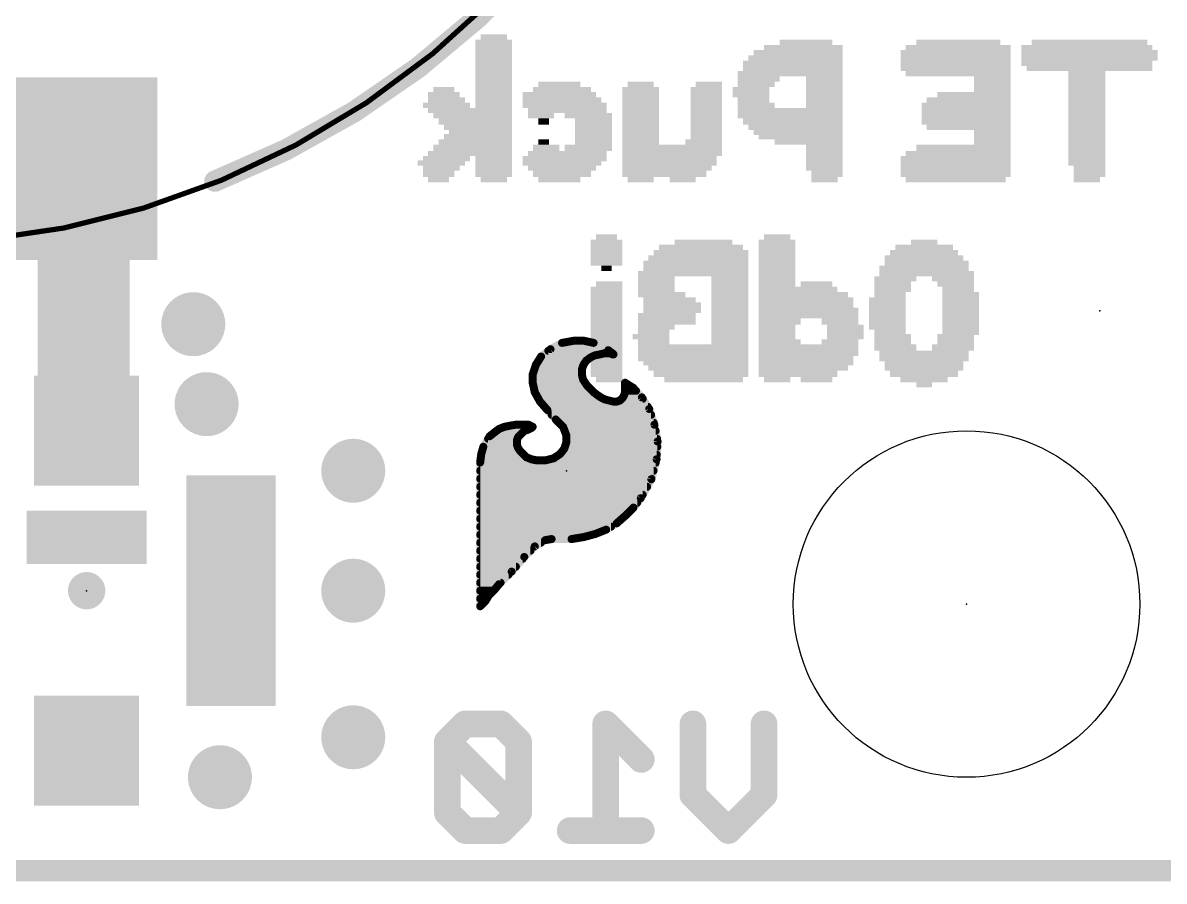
# Model space of a CAD drawing. Extents: x -17 to 166, y -13 to 51.
# Drawn here: x 13.87 to 24.74, y -0.1 to 8.08 of the extents above; entities that cross this region are included whole.
import ezdxf

# ---------------------------------------------------------------- set-up
doc = ezdxf.new("R2010")
doc.units = 0
for name, color, linetype in [('1', 12, 'CONTINUOUS'), ('16', 132, 'CONTINUOUS'), ('18', 110, 'CONTINUOUS'), ('20', 31, 'CONTINUOUS'), ('21', 41, 'CONTINUOUS'), ('22', 40, 'CONTINUOUS'), ('23', 53, 'CONTINUOUS'), ('24', 53, 'CONTINUOUS'), ('51', 53, 'CONTINUOUS')]:
    doc.layers.add(name, color=color, linetype=linetype)

# ---------------------------------------------------------------- blocks, each defined once
blk = doc.blocks.new('RECT')
blk.add_solid([(-0.5, -0.5), (0.5, -0.5), (-0.5, 0.5), (0.5, 0.5)])
blk = doc.blocks.new('ROUNDV')
at = {"const_width": 0.5}
blk.add_lwpolyline([(0, -0.25, 1), (0, 0.25, 1), (0, -0.25)], format="xyb", dxfattribs=at)

msp = doc.modelspace()

# ---------------------------------------------------------------- linework, layer by layer
at = {"layer": '1'}
for points, const_width in [([(14.45, 6.69), (14.45, 4.22)], 0.8788), ([(18.897, 4.969), (18.807, 4.899)], 0.0762), ([(19.007, 5.029), (18.897, 4.969)], 0.0762), ([(19.117, 5.049), (19.007, 5.029)], 0.0762), ([(19.0081, 5.0292), (19.3061, 5.0292)], 0.0762), ([(19.217, 5.049), (19.117, 5.049)], 0.0762), ([(19.307, 5.029), (19.217, 5.049)], 0.0762), ([(19.447, 4.959), (19.307, 5.029)], 0.0762), ([(18.807, 4.899), (18.757, 4.819)], 0.0762), ([(18.7931, 4.8768), (19.2607, 4.8768)], 0.0762), ([(18.8764, 4.953), (19.455, 4.953)], 0.0762), ([(19.217, 4.829), (19.237, 4.859)], 0.0762), ([(19.237, 4.859), (19.277, 4.889)], 0.0762), ([(19.277, 4.889), (19.317, 4.909)], 0.0762), ([(19.317, 4.909), (19.367, 4.919)], 0.0762), ([(19.367, 4.919), (19.407, 4.929)], 0.0762), ([(19.407, 4.929), (19.467, 4.929)], 0.0762), ([(19.487, 4.929), (19.447, 4.959)], 0.0762), ([(19.467, 4.929), (19.487, 4.919)], 0.0762), ([(19.497, 4.919), (19.487, 4.929)], 0.0762), ([(19.487, 4.919), (19.497, 4.919)], 0.0762), ([(18.757, 4.819), (18.727, 4.729)], 0.0762), ([(18.7509, 4.8006), (19.2042, 4.8006)], 0.0762), ([(19.197, 4.779), (19.207, 4.809)], 0.0762), ([(19.197, 4.719), (19.197, 4.779)], 0.0762), ([(19.207, 4.809), (19.217, 4.829)], 0.0762), ([(18.727, 4.729), (18.727, 4.649)], 0.0762), ([(18.727, 4.7244), (19.197, 4.7244)], 0.0762), ([(18.727, 4.649), (18.747, 4.559)], 0.0762), ([(18.7272, 4.6482), (19.2275, 4.6482)], 0.0762), ([(19.207, 4.679), (19.197, 4.719)], 0.0762), ([(19.247, 4.619), (19.207, 4.679)], 0.0762), ([(19.607, 4.649), (19.607, 4.559)], 0.0762), ([(19.687, 4.599), (19.607, 4.649)], 0.0762), ([(19.607, 4.6482), (19.6083, 4.6482)], 0.0762), ([(14.478, 4.192), (14.45, 4.22)], 0.8788), ([(18.7441, 4.572), (19.294, 4.572)], 0.0762), ([(18.747, 4.559), (18.797, 4.469)], 0.0762), ([(19.307, 4.559), (19.247, 4.619)], 0.0762), ([(19.347, 4.529), (19.307, 4.559)], 0.0762), ([(19.377, 4.509), (19.347, 4.529)], 0.0762), ([(19.597, 4.529), (19.587, 4.509)], 0.0762), ([(19.607, 4.559), (19.597, 4.529)], 0.0762), ([(19.607, 4.572), (19.711, 4.572)], 0.0762), ([(19.767, 4.509), (19.687, 4.599)], 0.0762), ([(18.7821, 4.4958), (19.4034, 4.4958)], 0.0762), ([(18.797, 4.469), (18.867, 4.389)], 0.0762), ([(18.8402, 4.4196), (19.8239, 4.4196)], 0.0762), ([(19.417, 4.489), (19.377, 4.509)], 0.0762), ([(19.497, 4.469), (19.417, 4.489)], 0.0762), ([(19.527, 4.469), (19.497, 4.469)], 0.0762), ([(19.557, 4.479), (19.527, 4.469)], 0.0762), ([(19.587, 4.509), (19.557, 4.479)], 0.0762), ([(19.5738, 4.4958), (19.7754, 4.4958)], 0.0762), ([(19.837, 4.399), (19.767, 4.509)], 0.0762), ([(18.867, 4.389), (18.947, 4.299)], 0.0762), ([(18.9075, 4.3434), (19.8555, 4.3434)], 0.0762), ([(19.887, 4.249), (19.837, 4.399)], 0.0762), ([(18.407, 4.209), (18.367, 4.179)], 0.0762), ([(18.457, 4.229), (18.407, 4.209)], 0.0762), ([(18.507, 4.239), (18.457, 4.229)], 0.0762), ([(18.567, 4.249), (18.507, 4.239)], 0.0762), ([(18.687, 4.249), (18.567, 4.249)], 0.0762), ([(18.677, 4.199), (18.717, 4.219)], 0.0762), ([(18.727, 4.229), (18.687, 4.249)], 0.0762), ([(18.717, 4.219), (18.727, 4.229)], 0.0762), ([(18.947, 4.299), (19.017, 4.229)], 0.0762), ([(18.9788, 4.2672), (19.8809, 4.2672)], 0.0762), ([(19.017, 4.229), (19.047, 4.149)], 0.0762), ([(19.917, 4.089), (19.887, 4.249)], 0.0762), ([(18.317, 4.139), (18.257, 4.039)], 0.0762), ([(18.3025, 4.1148), (18.5823, 4.1148)], 0.0762), ([(18.367, 4.179), (18.317, 4.139)], 0.0762), ([(18.383, 4.191), (18.653, 4.191)], 0.0762), ([(18.577, 4.099), (18.587, 4.129)], 0.0762), ([(18.577, 4.059), (18.577, 4.099)], 0.0762), ([(18.587, 4.129), (18.647, 4.189)], 0.0762), ([(18.647, 4.189), (18.677, 4.199)], 0.0762), ([(19.0313, 4.191), (19.8979, 4.191)], 0.0762), ([(19.047, 4.149), (19.047, 4.079)], 0.0762), ([(19.047, 4.1148), (19.9122, 4.1148)], 0.0762), ([(18.257, 4.039), (18.237, 3.969)], 0.0762), ([(18.2569, 4.0386), (18.5838, 4.0386)], 0.0762), ([(18.587, 4.029), (18.577, 4.059)], 0.0762), ([(18.607, 3.999), (18.587, 4.029)], 0.0762), ([(18.667, 3.939), (18.607, 3.999)], 0.0762), ([(19.027, 4.019), (18.987, 3.969)], 0.0762), ([(19.047, 4.079), (19.027, 4.019)], 0.0762), ([(19.0335, 4.0386), (19.914, 4.0386)], 0.0762), ([(19.907, 3.919), (19.917, 4.089)], 0.0762), ([(18.237, 3.969), (18.227, 3.889)], 0.0762), ([(18.227, 3.889), (18.227, 2.519)], 0.0762), ([(18.227, 3.8862), (19.8984, 3.8862)], 0.0762), ([(18.2362, 3.9624), (18.6436, 3.9624)], 0.0762), ([(18.717, 3.919), (18.667, 3.939)], 0.0762), ([(18.767, 3.909), (18.717, 3.919)], 0.0762), ([(18.847, 3.909), (18.767, 3.909)], 0.0762), ([(18.927, 3.929), (18.847, 3.909)], 0.0762), ([(18.987, 3.969), (18.927, 3.929)], 0.0762), ([(18.9771, 3.9624), (19.9095, 3.9624)], 0.0762), ([(19.857, 3.729), (19.907, 3.919)], 0.0762), ([(18.227, 3.81), (19.8783, 3.81)], 0.0762), ([(18.227, 3.7338), (19.8583, 3.7338)], 0.0762), ([(19.757, 3.549), (19.857, 3.729)], 0.0762), ([(18.227, 3.6576), (19.8173, 3.6576)], 0.0762), ([(18.227, 3.5814), (19.775, 3.5814)], 0.0762), ([(18.227, 3.5052), (19.7229, 3.5052)], 0.0762), ([(19.607, 3.379), (19.687, 3.459)], 0.0762), ([(19.687, 3.459), (19.757, 3.549)], 0.0762), ([(18.227, 3.429), (19.657, 3.429)], 0.0762), ([(18.227, 3.3528), (19.5771, 3.3528)], 0.0762), ([(19.527, 3.309), (19.607, 3.379)], 0.0762), ([(18.227, 3.2766), (19.473, 3.2766)], 0.0762), ([(19.327, 3.209), (19.427, 3.249)], 0.0762), ([(19.427, 3.249), (19.527, 3.309)], 0.0762), ([(18.227, 3.2004), (19.2955, 3.2004)], 0.0762), ([(18.227, 3.1242), (18.8057, 3.1242)], 0.0762), ([(18.747, 3.089), (18.847, 3.149)], 0.0762), ([(18.847, 3.149), (18.907, 3.159)], 0.0762), ([(18.907, 3.159), (19.097, 3.159)], 0.0762), ([(19.097, 3.159), (19.217, 3.179)], 0.0762), ([(19.217, 3.179), (19.327, 3.209)], 0.0762), ([(18.227, 3.048), (18.706, 3.048)], 0.0762), ([(18.647, 2.989), (18.747, 3.089)], 0.0762), ([(18.227, 2.9718), (18.6323, 2.9718)], 0.0762), ([(18.527, 2.849), (18.647, 2.989)], 0.0762), ([(18.227, 2.8956), (18.5669, 2.8956)], 0.0762), ([(18.227, 2.8194), (18.4974, 2.8194)], 0.0762), ([(18.407, 2.729), (18.527, 2.849)], 0.0762), ([(18.227, 2.7432), (18.4212, 2.7432)], 0.0762), ([(18.357, 2.669), (18.407, 2.729)], 0.0762), ([(18.227, 2.667), (18.355, 2.667)], 0.0762), ([(18.227, 2.5908), (18.2901, 2.5908)], 0.0762), ([(18.277, 2.569), (18.307, 2.619)], 0.0762), ([(18.307, 2.619), (18.357, 2.669)], 0.0762), ([(18.227, 2.519), (18.277, 2.569)], 0.0762), ([(25.4, 0), (0, 0)], 0.2032)]:
    msp.add_lwpolyline(points, dxfattribs=dict(at, const_width=const_width))
for points, const_width in [([(14.6697, 6.69, 1), (14.2303, 6.69)], 0.4394), ([(18.8879, 4.9857, 1), (18.9061, 4.9523)], 0.0381), ([(18.9087, 4.954, 1), (18.8853, 4.984)], 0.0381), ([(19.0036, 5.0477, 1), (19.0104, 5.0103)], 0.0381), ([(19.0081, 5.0483, 1), (19.0081, 5.0102)], 0.0381), ([(19.0161, 5.0123, 1), (18.9979, 5.0457)], 0.0381), ([(19.117, 5.0681, 1), (19.117, 5.03)], 0.0381), ([(19.1204, 5.0303, 1), (19.1136, 5.0677)], 0.0381), ([(19.2211, 5.0676, 1), (19.2129, 5.0304)], 0.0381), ([(19.217, 5.03, 1), (19.217, 5.0681)], 0.0381), ([(19.3155, 5.046, 1), (19.2985, 5.012)], 0.0381), ([(19.3029, 5.0104, 1), (19.3111, 5.0476)], 0.0381), ([(19.3061, 5.0102, 1), (19.3061, 5.0483)], 0.0381), ([(18.7931, 4.8959, 1), (18.7931, 4.8578)], 0.0381), ([(18.7953, 4.914, 1), (18.8187, 4.884)], 0.0381), ([(18.8232, 4.8889, 1), (18.7908, 4.9091)], 0.0381), ([(18.8764, 4.9721, 1), (18.8764, 4.934)], 0.0381), ([(19.2256, 4.8742, 1), (19.2484, 4.8438)], 0.0381), ([(19.2529, 4.8484, 1), (19.2211, 4.8696)], 0.0381), ([(19.2685, 4.906, 1), (19.2855, 4.872)], 0.0381), ([(19.2607, 4.8578, 1), (19.2607, 4.8959)], 0.0381), ([(19.2884, 4.8738, 1), (19.2656, 4.9042)], 0.0381), ([(19.3133, 4.9277, 1), (19.3207, 4.8903)], 0.0381), ([(19.3255, 4.892, 1), (19.3085, 4.926)], 0.0381), ([(19.3624, 4.9375, 1), (19.3716, 4.9005)], 0.0381), ([(19.3707, 4.9003, 1), (19.3633, 4.9377)], 0.0381), ([(19.407, 4.9481, 1), (19.407, 4.91)], 0.0381), ([(19.4116, 4.9105, 1), (19.4024, 4.9475)], 0.0381), ([(19.4584, 4.9742, 1), (19.4356, 4.9438)], 0.0381), ([(19.4385, 4.942, 1), (19.4555, 4.976)], 0.0381), ([(19.4755, 4.946, 1), (19.4585, 4.912)], 0.0381), ([(19.455, 4.934, 1), (19.455, 4.9721)], 0.0381), ([(19.467, 4.91, 1), (19.467, 4.9481)], 0.0381), ([(19.5005, 4.9425, 1), (19.4735, 4.9155)], 0.0381), ([(19.487, 4.9381, 1), (19.487, 4.9)], 0.0381), ([(19.4756, 4.9138, 1), (19.4984, 4.9442)], 0.0381), ([(19.4785, 4.902, 1), (19.4955, 4.936)], 0.0381), ([(19.4835, 4.9055, 1), (19.5105, 4.9325)], 0.0381), ([(19.497, 4.9, 1), (19.497, 4.9381)], 0.0381), ([(18.7509, 4.8197, 1), (18.7509, 4.7816)], 0.0381), ([(18.7408, 4.8291, 1), (18.7732, 4.8089)], 0.0381), ([(18.7751, 4.813, 1), (18.7389, 4.825)], 0.0381), ([(19.216, 4.779, 1), (19.1779, 4.779)], 0.0381), ([(19.1789, 4.785, 1), (19.2151, 4.773)], 0.0381), ([(19.19, 4.8175, 1), (19.224, 4.8005)], 0.0381), ([(19.2251, 4.803, 1), (19.1889, 4.815)], 0.0381), ([(19.2011, 4.8396, 1), (19.2329, 4.8184)], 0.0381), ([(19.234, 4.8205, 1), (19.2, 4.8375)], 0.0381), ([(19.2042, 4.7816, 1), (19.2042, 4.8197)], 0.0381), ([(18.7461, 4.729, 1), (18.708, 4.729)], 0.0381), ([(18.727, 4.7435, 1), (18.727, 4.7054)], 0.0381), ([(18.7089, 4.735, 1), (18.7451, 4.723)], 0.0381), ([(18.7456, 4.6531, 1), (18.7084, 4.6449)], 0.0381), ([(18.7272, 4.6673, 1), (18.7272, 4.6292)], 0.0381), ([(19.2155, 4.7236, 1), (19.1785, 4.7144)], 0.0381), ([(19.1779, 4.719, 1), (19.216, 4.719)], 0.0381), ([(19.2229, 4.6896, 1), (19.1911, 4.6684)], 0.0381), ([(19.1885, 4.6744, 1), (19.2255, 4.6836)], 0.0381), ([(19.197, 4.7054, 1), (19.197, 4.7435)], 0.0381), ([(19.2275, 4.6292, 1), (19.2275, 4.6673)], 0.0381), ([(19.626, 4.649, 1), (19.5879, 4.649)], 0.0381), ([(19.6171, 4.6652, 1), (19.5969, 4.6328)], 0.0381), ([(19.607, 4.6673, 1), (19.607, 4.6292)], 0.0381), ([(19.6083, 4.6292, 1), (19.6083, 4.6673)], 0.0381), ([(14.6054, 4.3754, 1), (14.2946, 4.0646)], 0.4394), ([(14.3226, 4.0366, 1), (14.6334, 4.3474)], 0.4394), ([(18.708, 4.649, 1), (18.7461, 4.649)], 0.0381), ([(18.7441, 4.5911, 1), (18.7441, 4.553)], 0.0381), ([(18.7637, 4.5683, 1), (18.7303, 4.5497)], 0.0381), ([(18.7284, 4.5549, 1), (18.7656, 4.5631)], 0.0381), ([(19.2605, 4.6325, 1), (19.2335, 4.6055)], 0.0381), ([(19.2311, 4.6084, 1), (19.2629, 4.6296)], 0.0381), ([(19.3184, 4.5742, 1), (19.2956, 4.5438)], 0.0381), ([(19.2935, 4.5455, 1), (19.3205, 4.5725)], 0.0381), ([(19.294, 4.553, 1), (19.294, 4.5911)], 0.0381), ([(19.3576, 4.5449, 1), (19.3364, 4.5131)], 0.0381), ([(19.614, 4.5205, 1), (19.58, 4.5375)], 0.0381), ([(19.607, 4.5911, 1), (19.607, 4.553)], 0.0381), ([(19.5879, 4.559, 1), (19.626, 4.559)], 0.0381), ([(19.6251, 4.553, 1), (19.5889, 4.565)], 0.0381), ([(19.7012, 4.6117, 1), (19.6728, 4.5863)], 0.0381), ([(19.6769, 4.5828, 1), (19.6971, 4.6152)], 0.0381), ([(19.711, 4.553, 1), (19.711, 4.5911)], 0.0381), ([(18.7821, 4.5149, 1), (18.7821, 4.4768)], 0.0381), ([(18.8113, 4.4815, 1), (18.7827, 4.4565)], 0.0381), ([(18.7803, 4.4597, 1), (18.8137, 4.4783)], 0.0381), ([(18.8402, 4.4386, 1), (18.8402, 4.4005)], 0.0381), ([(19.3356, 4.5138, 1), (19.3584, 4.5442)], 0.0381), ([(19.3855, 4.526, 1), (19.3685, 4.492)], 0.0381), ([(19.3664, 4.4931, 1), (19.3876, 4.5249)], 0.0381), ([(19.4216, 4.5075, 1), (19.4124, 4.4705)], 0.0381), ([(19.4034, 4.4768, 1), (19.4034, 4.5149)], 0.0381), ([(19.4085, 4.472, 1), (19.4255, 4.506)], 0.0381), ([(19.497, 4.4881, 1), (19.497, 4.45)], 0.0381), ([(19.4924, 4.4505, 1), (19.5016, 4.4875)], 0.0381), ([(19.521, 4.4871, 1), (19.533, 4.4509)], 0.0381), ([(19.527, 4.45, 1), (19.527, 4.4881)], 0.0381), ([(19.5435, 4.4925, 1), (19.5705, 4.4655)], 0.0381), ([(19.563, 4.4609, 1), (19.551, 4.4971)], 0.0381), ([(19.5738, 4.5149, 1), (19.5738, 4.4768)], 0.0381), ([(19.57, 4.5175, 1), (19.604, 4.5005)], 0.0381), ([(19.6005, 4.4955, 1), (19.5735, 4.5225)], 0.0381), ([(19.5789, 4.535, 1), (19.6151, 4.523)], 0.0381), ([(19.7831, 4.5192, 1), (19.7509, 4.4988)], 0.0381), ([(19.7528, 4.4963, 1), (19.7812, 4.5217)], 0.0381), ([(19.7754, 4.4768, 1), (19.7754, 4.5149)], 0.0381), ([(19.8239, 4.4005, 1), (19.8239, 4.4386)], 0.0381), ([(14.2303, 4.22, 1), (14.6697, 4.22)], 0.4394), ([(18.8812, 4.4017, 1), (18.8528, 4.3763)], 0.0381), ([(18.8527, 4.3765, 1), (18.8813, 4.4015)], 0.0381), ([(18.9075, 4.3624, 1), (18.9075, 4.3243)], 0.0381), ([(19.8551, 4.405, 1), (19.8189, 4.393)], 0.0381), ([(19.8209, 4.3888, 1), (19.8531, 4.4092)], 0.0381), ([(19.8555, 4.3243, 1), (19.8555, 4.3624)], 0.0381), ([(18.3999, 4.2267, 1), (18.4141, 4.1913)], 0.0381), ([(18.4184, 4.1938, 1), (18.3956, 4.2242)], 0.0381), ([(18.4533, 4.2477, 1), (18.4607, 4.2103)], 0.0381), ([(18.4641, 4.2113, 1), (18.4499, 4.2467)], 0.0381), ([(18.5039, 4.2578, 1), (18.5101, 4.2202)], 0.0381), ([(18.5107, 4.2203, 1), (18.5033, 4.2577)], 0.0381), ([(18.567, 4.2681, 1), (18.567, 4.23)], 0.0381), ([(18.5701, 4.2302, 1), (18.5639, 4.2678)], 0.0381), ([(18.6955, 4.266, 1), (18.6785, 4.232)], 0.0381), ([(18.687, 4.23, 1), (18.687, 4.2681)], 0.0381), ([(18.7035, 4.2325, 1), (18.7305, 4.2055)], 0.0381), ([(18.7255, 4.202, 1), (18.7085, 4.236)], 0.0381), ([(18.7405, 4.2155, 1), (18.7135, 4.2425)], 0.0381), ([(18.7185, 4.212, 1), (18.7355, 4.246)], 0.0381), ([(18.9605, 4.3125, 1), (18.9335, 4.2855)], 0.0381), ([(18.9328, 4.2863, 1), (18.9612, 4.3117)], 0.0381), ([(18.9788, 4.2862, 1), (18.9788, 4.2481)], 0.0381), ([(19.0348, 4.2357, 1), (18.9992, 4.2223)], 0.0381), ([(19.0035, 4.2155, 1), (19.0305, 4.2425)], 0.0381), ([(19.9057, 4.2525, 1), (19.8683, 4.2455)], 0.0381), ([(19.8689, 4.243, 1), (19.9051, 4.255)], 0.0381), ([(19.8809, 4.2481, 1), (19.8809, 4.2862)], 0.0381), ([(18.3025, 4.1338, 1), (18.3025, 4.0957)], 0.0381), ([(18.3051, 4.1539, 1), (18.3289, 4.1241)], 0.0381), ([(18.3333, 4.1292, 1), (18.3007, 4.1488)], 0.0381), ([(18.3556, 4.1942, 1), (18.3784, 4.1638)], 0.0381), ([(18.3789, 4.1641, 1), (18.3551, 4.1939)], 0.0381), ([(18.383, 4.21, 1), (18.383, 4.1719)], 0.0381), ([(18.5961, 4.099, 1), (18.558, 4.099)], 0.0381), ([(18.5735, 4.1425, 1), (18.6005, 4.1155)], 0.0381), ([(18.6051, 4.123, 1), (18.5689, 4.135)], 0.0381), ([(18.5823, 4.0957, 1), (18.5823, 4.1338)], 0.0381), ([(18.641, 4.2071, 1), (18.653, 4.1709)], 0.0381), ([(18.6605, 4.1755, 1), (18.6335, 4.2025)], 0.0381), ([(18.653, 4.1719, 1), (18.653, 4.21)], 0.0381), ([(18.6685, 4.216, 1), (18.6855, 4.182)], 0.0381), ([(18.683, 4.1809, 1), (18.671, 4.2171)], 0.0381), ([(19.0313, 4.21, 1), (19.0313, 4.1719)], 0.0381), ([(19.0661, 4.149, 1), (19.028, 4.149)], 0.0381), ([(19.047, 4.1338, 1), (19.047, 4.0957)], 0.0381), ([(19.0292, 4.1423, 1), (19.0648, 4.1557)], 0.0381), ([(19.8979, 4.1719, 1), (19.8979, 4.21)], 0.0381), ([(19.9122, 4.0957, 1), (19.9122, 4.1338)], 0.0381), ([(18.2569, 4.0577, 1), (18.2569, 4.0196)], 0.0381), ([(18.2407, 4.0488, 1), (18.2733, 4.0292)], 0.0381), ([(18.2753, 4.0338, 1), (18.2387, 4.0442)], 0.0381), ([(18.5589, 4.105, 1), (18.5951, 4.093)], 0.0381), ([(18.5951, 4.065, 1), (18.5589, 4.053)], 0.0381), ([(18.558, 4.059, 1), (18.5961, 4.059)], 0.0381), ([(18.6029, 4.0396, 1), (18.5711, 4.0184)], 0.0381), ([(18.5689, 4.023, 1), (18.6051, 4.035)], 0.0381), ([(18.5838, 4.0196, 1), (18.5838, 4.0577)], 0.0381), ([(18.6205, 4.0125, 1), (18.5935, 3.9855)], 0.0381), ([(18.5911, 3.9884, 1), (18.6229, 4.0096)], 0.0381), ([(19.0089, 4.025, 1), (19.0451, 4.013)], 0.0381), ([(19.0419, 4.0071, 1), (19.0121, 4.0309)], 0.0381), ([(19.0335, 4.0577, 1), (19.0335, 4.0196)], 0.0381), ([(19.028, 4.079, 1), (19.0661, 4.079)], 0.0381), ([(19.0651, 4.073, 1), (19.0289, 4.085)], 0.0381), ([(19.936, 4.0879, 1), (19.898, 4.0901)], 0.0381), ([(19.8983, 4.0855, 1), (19.9357, 4.0925)], 0.0381), ([(19.914, 4.0196, 1), (19.914, 4.0577)], 0.0381), ([(18.2461, 3.889, 1), (18.208, 3.889)], 0.0381), ([(18.227, 3.9053, 1), (18.227, 3.8672)], 0.0381), ([(18.2362, 3.9815, 1), (18.2362, 3.9434)], 0.0381), ([(18.2187, 3.9742, 1), (18.2553, 3.9638)], 0.0381), ([(18.2559, 3.9666, 1), (18.2181, 3.9714)], 0.0381), ([(18.6436, 3.9434, 1), (18.6436, 3.9815)], 0.0381), ([(18.6741, 3.9567, 1), (18.6599, 3.9213)], 0.0381), ([(18.6535, 3.9255, 1), (18.6805, 3.9525)], 0.0381), ([(18.7207, 3.9377, 1), (18.7133, 3.9003)], 0.0381), ([(18.7099, 3.9013, 1), (18.7241, 3.9367)], 0.0381), ([(18.767, 3.9281, 1), (18.767, 3.89)], 0.0381), ([(18.7633, 3.8903, 1), (18.7707, 3.9277)], 0.0381), ([(18.8424, 3.9275, 1), (18.8516, 3.8905)], 0.0381), ([(18.847, 3.89, 1), (18.847, 3.9281)], 0.0381), ([(18.9164, 3.9449, 1), (18.9376, 3.9131)], 0.0381), ([(18.9316, 3.9105, 1), (18.9224, 3.9475)], 0.0381), ([(18.9771, 3.9815, 1), (18.9771, 3.9434)], 0.0381), ([(18.9721, 3.9809, 1), (19.0019, 3.9571)], 0.0381), ([(18.9976, 3.9531, 1), (18.9764, 3.9849)], 0.0381), ([(19.888, 3.9201, 1), (19.926, 3.9179)], 0.0381), ([(19.9254, 3.9142, 1), (19.8886, 3.9238)], 0.0381), ([(19.8984, 3.8672, 1), (19.8984, 3.9053)], 0.0381), ([(19.9095, 3.9434, 1), (19.9095, 3.9815)], 0.0381), ([(18.2081, 3.8914, 1), (18.2459, 3.8866)], 0.0381), ([(18.227, 3.8291, 1), (18.227, 3.791)], 0.0381), ([(19.8783, 3.791, 1), (19.8783, 3.8291)], 0.0381), ([(18.227, 3.7529, 1), (18.227, 3.7147)], 0.0381), ([(19.8386, 3.7338, 1), (19.8754, 3.7242)], 0.0381), ([(19.8737, 3.7197, 1), (19.8403, 3.7383)], 0.0381), ([(19.8583, 3.7147, 1), (19.8583, 3.7529)], 0.0381), ([(18.227, 3.6766, 1), (18.227, 3.6385)], 0.0381), ([(18.227, 3.6005, 1), (18.227, 3.5624)], 0.0381), ([(19.775, 3.5624, 1), (19.775, 3.6005)], 0.0381), ([(19.8173, 3.6385, 1), (19.8173, 3.6766)], 0.0381), ([(18.227, 3.5243, 1), (18.227, 3.4862)], 0.0381), ([(19.672, 3.4707, 1), (19.702, 3.4473)], 0.0381), ([(19.7005, 3.4455, 1), (19.6735, 3.4725)], 0.0381), ([(19.7229, 3.4862, 1), (19.7229, 3.5243)], 0.0381), ([(19.7403, 3.5583, 1), (19.7737, 3.5397)], 0.0381), ([(19.772, 3.5373, 1), (19.742, 3.5607)], 0.0381), ([(18.227, 3.4481, 1), (18.227, 3.41)], 0.0381), ([(18.227, 3.3719, 1), (18.227, 3.3338)], 0.0381), ([(19.5771, 3.3338, 1), (19.5771, 3.3719)], 0.0381), ([(19.5935, 3.3925, 1), (19.6205, 3.3655)], 0.0381), ([(19.6195, 3.3647, 1), (19.5945, 3.3933)], 0.0381), ([(19.657, 3.41, 1), (19.657, 3.4481)], 0.0381), ([(18.227, 3.2957, 1), (18.227, 3.2576)], 0.0381), ([(19.4172, 3.2653, 1), (19.4368, 3.2327)], 0.0381), ([(19.4341, 3.2313, 1), (19.4199, 3.2667)], 0.0381), ([(19.473, 3.2576, 1), (19.473, 3.2957)], 0.0381), ([(19.5145, 3.3233, 1), (19.5395, 3.2947)], 0.0381), ([(19.5368, 3.2927, 1), (19.5172, 3.3253)], 0.0381), ([(18.227, 3.2195, 1), (18.227, 3.1814)], 0.0381), ([(18.227, 3.1433, 1), (18.227, 3.1052)], 0.0381), ([(18.8057, 3.1052, 1), (18.8057, 3.1433)], 0.0381), ([(18.8439, 3.1678, 1), (18.8501, 3.1302)], 0.0381), ([(18.8568, 3.1327, 1), (18.8372, 3.1653)], 0.0381), ([(18.907, 3.1781, 1), (18.907, 3.14)], 0.0381), ([(18.9101, 3.1402, 1), (18.9039, 3.1778)], 0.0381), ([(19.0939, 3.1778, 1), (19.1001, 3.1402)], 0.0381), ([(19.097, 3.14, 1), (19.097, 3.1781)], 0.0381), ([(19.212, 3.1974, 1), (19.222, 3.1606)], 0.0381), ([(19.2201, 3.1602, 1), (19.2139, 3.1978)], 0.0381), ([(19.2955, 3.1814, 1), (19.2955, 3.2195)], 0.0381), ([(19.3199, 3.2267, 1), (19.3341, 3.1913)], 0.0381), ([(19.332, 3.1906, 1), (19.322, 3.2274)], 0.0381), ([(18.227, 3.0671, 1), (18.227, 3.029)], 0.0381), ([(18.706, 3.029, 1), (18.706, 3.0671)], 0.0381), ([(18.7372, 3.1053, 1), (18.7568, 3.0727)], 0.0381), ([(18.7605, 3.0755, 1), (18.7335, 3.1025)], 0.0381), ([(18.227, 2.9909, 1), (18.227, 2.9527)], 0.0381), ([(18.6335, 3.0025, 1), (18.6605, 2.9755)], 0.0381), ([(18.6323, 2.9527, 1), (18.6323, 2.9909)], 0.0381), ([(18.6615, 2.9766, 1), (18.6325, 3.0014)], 0.0381), ([(18.227, 2.9146, 1), (18.227, 2.8765)], 0.0381), ([(18.227, 2.8385, 1), (18.227, 2.8004)], 0.0381), ([(18.4974, 2.8004, 1), (18.4974, 2.8385)], 0.0381), ([(18.5125, 2.8614, 1), (18.5415, 2.8366)], 0.0381), ([(18.5405, 2.8355, 1), (18.5135, 2.8625)], 0.0381), ([(18.5669, 2.8765, 1), (18.5669, 2.9146)], 0.0381), ([(18.227, 2.7623, 1), (18.227, 2.7242)], 0.0381), ([(18.3935, 2.7425, 1), (18.4205, 2.7155)], 0.0381), ([(18.4216, 2.7168, 1), (18.3924, 2.7412)], 0.0381), ([(18.4212, 2.7242, 1), (18.4212, 2.7623)], 0.0381), ([(18.227, 2.6861, 1), (18.227, 2.648)], 0.0381), ([(18.227, 2.6099, 1), (18.227, 2.5718)], 0.0381), ([(18.2935, 2.6325, 1), (18.3205, 2.6055)], 0.0381), ([(18.2901, 2.5718, 1), (18.2901, 2.6099)], 0.0381), ([(18.3233, 2.6092, 1), (18.2907, 2.6288)], 0.0381), ([(18.3424, 2.6812, 1), (18.3716, 2.6568)], 0.0381), ([(18.3705, 2.6555, 1), (18.3435, 2.6825)], 0.0381), ([(18.355, 2.648, 1), (18.355, 2.6861)], 0.0381), ([(18.2135, 2.5325, 1), (18.2405, 2.5055)], 0.0381), ([(18.208, 2.519, 1), (18.2461, 2.519)], 0.0381), ([(18.2607, 2.5788, 1), (18.2933, 2.5592)], 0.0381), ([(18.2905, 2.5555, 1), (18.2635, 2.5825)], 0.0381)]:
    msp.add_lwpolyline(points, format="xyb", dxfattribs=dict(at, const_width=const_width))
at = {"layer": '16'}
for points, const_width in [([(18.0839, 1.3979), (17.9144, 1.2284)], 0.254), ([(18.4228, 1.3979), (18.0839, 1.3979)], 0.254), ([(18.5923, 1.2284), (18.4228, 1.3979)], 0.254), ([(19.7617, 1.0589), (19.4227, 1.3979)], 0.254), ([(19.4227, 1.3979), (19.4227, 0.381)], 0.254), ([(20.2532, 0.72), (20.2532, 1.3979)], 0.254), ([(20.9311, 1.3979), (20.9311, 0.72)], 0.254), ([(17.9144, 1.2284), (17.9144, 0.5505)], 0.254), ([(18.5923, 0.5505), (17.9144, 1.2284)], 0.254), ([(18.5923, 0.5505), (18.5923, 1.2284)], 0.254), ([(20.5921, 0.381), (20.2532, 0.72)], 0.254), ([(20.9311, 0.72), (20.5921, 0.381)], 0.254), ([(17.9144, 0.5505), (18.0839, 0.381)], 0.254), ([(18.4228, 0.381), (18.5923, 0.5505)], 0.254), ([(18.0839, 0.381), (18.4228, 0.381)], 0.254), ([(19.7617, 0.381), (19.0838, 0.381)], 0.254), ([(25.4, 0), (0, 0)], 0.2032)]:
    msp.add_lwpolyline(points, dxfattribs=dict(at, const_width=const_width))
at = {"layer": '16', "const_width": 0.127}
for points in [[(18.0839, 1.4614, 1), (18.0839, 1.3344)], [(18.1288, 1.353, 1), (18.039, 1.4428)], [(18.4677, 1.4428, 1), (18.3779, 1.353)], [(18.4228, 1.3344, 1), (18.4228, 1.4614)], [(19.4676, 1.4428, 1), (19.3778, 1.353)], [(19.4862, 1.3979, 1), (19.3592, 1.3979)], [(20.3167, 1.3979, 1), (20.1897, 1.3979)], [(20.9946, 1.3979, 1), (20.8676, 1.3979)], [(17.9779, 1.2284, 1), (17.8509, 1.2284)], [(17.9593, 1.2733, 1), (17.8695, 1.1835)], [(17.8695, 1.2733, 1), (17.9593, 1.1835)], [(18.6558, 1.2284, 1), (18.5288, 1.2284)], [(18.5474, 1.1835, 1), (18.6372, 1.2733)], [(19.7168, 1.014, 1), (19.8066, 1.1038)], [(20.2981, 0.7649, 1), (20.2083, 0.6751)], [(20.1897, 0.72, 1), (20.3167, 0.72)], [(20.8676, 0.72, 1), (20.9946, 0.72)], [(20.976, 0.6751, 1), (20.8862, 0.7649)], [(17.9593, 0.5954, 1), (17.8695, 0.5056)], [(18.6372, 0.5056, 1), (18.5474, 0.5954)], [(18.5474, 0.5056, 1), (18.6372, 0.5954)], [(17.8509, 0.5505, 1), (17.9779, 0.5505)], [(18.5288, 0.5505, 1), (18.6558, 0.5505)], [(18.0839, 0.4445, 1), (18.0839, 0.3175)], [(18.039, 0.3361, 1), (18.1288, 0.4259)], [(18.3779, 0.4259, 1), (18.4677, 0.3361)], [(18.4228, 0.3175, 1), (18.4228, 0.4445)], [(19.0838, 0.4445, 1), (19.0838, 0.3175)], [(19.3592, 0.381, 1), (19.4862, 0.381)], [(19.7617, 0.3175, 1), (19.7617, 0.4445)], [(20.5472, 0.4259, 1), (20.637, 0.3361)], [(20.5472, 0.3361, 1), (20.637, 0.4259)]]:
    msp.add_lwpolyline(points, format="xyb", dxfattribs=at)
at = {"layer": '20', "const_width": 0.2032}
msp.add_lwpolyline([(60.96, 0), (0, 0)], dxfattribs=at)
at = {"layer": '20'}
msp.add_circle((22.86, 2.54), 1.651, dxfattribs=at)
at = {"layer": '21'}
for points, const_width in [([(15.7, 6.57, 0.394), (20.4, 16.27)], 0.2032), ([(15.6817, 6.6174, 1), (15.7183, 6.5226)], 0.1016), ([(14.478, 2.5781, 1), (14.478, 2.7559, 1), (14.478, 2.5781)], 0.1778)]:
    msp.add_lwpolyline(points, format="xyb", dxfattribs=dict(at, const_width=const_width))
at = {"layer": '23'}
for p in [(19.05, 3.81), (14.478, 2.667), (22.86, 2.54)]:
    msp.add_point(p, dxfattribs=at)
at = {"layer": '24'}
msp.add_point((24.13, 5.334), dxfattribs=at)
at = {"layer": '51', "const_width": 0.05}
msp.add_lwpolyline([(12.7, 5.97, 1), (12.7, 21.97, 1), (12.7, 5.97)], format="xyb", dxfattribs=at)

# ---------------------------------------------------------------- block references
at = {"layer": '1', "xscale": 1.4, "yscale": 1.74}
msp.add_blockref('RECT', (14.45, 6.69), dxfattribs=at)
at = {"layer": '1', "xscale": 1.05, "rotation": 90}
for p in [(14.478, 4.192), (14.478, 1.142)]:
    msp.add_blockref('RECT', p, dxfattribs=at)
at = {"layer": '1', "xscale": 2.2, "yscale": 0.85, "rotation": 90}
msp.add_blockref('RECT', (15.853, 2.667), dxfattribs=at)
at = {"layer": '18', "xscale": 0.6096, "yscale": 0.6096}
for p in [(15.494, 5.207), (15.494, 5.207), (15.621, 4.445), (15.621, 4.445), (17.018, 3.81), (17.018, 3.81), (17.018, 2.667), (17.018, 2.667), (17.018, 1.27), (17.018, 1.27), (15.748, 0.889), (15.748, 0.889)]:
    msp.add_blockref('ROUNDV', p, dxfattribs=at)
at = {"layer": '21', "xscale": 0.508, "yscale": 1.143, "rotation": 90}
msp.add_blockref('RECT', (14.478, 3.175), dxfattribs=at)
at = {"layer": '22', "rotation": 180}
for p, xscale, yscale in [((18.356, 7.944), 0.25, 0.05), ((18.356, 7.894), 0.35, 0.05), ((18.356, 7.844), 0.35, 0.05), ((21.306, 7.844), 0.75, 0.05), ((21.331, 7.894), 0.5, 0.05), ((22.781, 7.894), 0.8, 0.05), ((24.006, 7.844), 1.25, 0.05), ((24.031, 7.894), 1.1, 0.05), ((18.356, 7.794), 0.35, 0.05), ((18.356, 7.744), 0.35, 0.05), ((21.231, 7.744), 0.9, 0.05), ((21.256, 7.794), 0.85, 0.05), ((22.756, 7.794), 1.05, 0.05), ((22.756, 7.744), 1.05, 0.05), ((24.031, 7.794), 1.3, 0.05), ((24.031, 7.744), 1.3, 0.05), ((18.356, 7.694), 0.35, 0.05), ((18.356, 7.644), 0.35, 0.05), ((18.356, 7.594), 0.35, 0.05), ((21.206, 7.694), 0.95, 0.05), ((21.206, 7.644), 0.95, 0.05), ((22.756, 7.694), 1.05, 0.05), ((22.756, 7.644), 1.05, 0.05), ((24.006, 7.694), 1.25, 0.05), ((24.031, 7.644), 1.2, 0.05), ((24.006, 7.594), 0.35, 0.05), ((18.356, 7.544), 0.35, 0.05), ((18.356, 7.494), 0.35, 0.05), ((18.981, 7.494), 0.4, 0.05), ((19.756, 7.494), 0.25, 0.05), ((20.406, 7.494), 0.25, 0.05), ((20.881, 7.544), 0.4, 0.05), ((20.856, 7.494), 0.35, 0.05), ((21.506, 7.544), 0.35, 0.05), ((21.506, 7.494), 0.35, 0.05), ((23.106, 7.544), 0.35, 0.05), ((23.106, 7.494), 0.35, 0.05), ((24.006, 7.544), 0.35, 0.05), ((24.006, 7.494), 0.35, 0.05), ((17.881, 7.394), 0.3, 0.05), ((17.881, 7.444), 0.2, 0.05), ((18.356, 7.444), 0.35, 0.05), ((18.356, 7.394), 0.35, 0.05), ((18.981, 7.394), 0.7, 0.05), ((19.006, 7.444), 0.55, 0.05), ((19.756, 7.444), 0.35, 0.05), ((19.756, 7.394), 0.35, 0.05), ((20.381, 7.444), 0.3, 0.05), ((20.381, 7.394), 0.3, 0.05), ((20.806, 7.444), 0.35, 0.05), ((20.806, 7.394), 0.35, 0.05), ((21.506, 7.444), 0.35, 0.05), ((21.506, 7.394), 0.35, 0.05), ((22.931, 7.394), 0.7, 0.05), ((23.106, 7.444), 0.35, 0.05), ((24.006, 7.444), 0.35, 0.05), ((24.006, 7.394), 0.35, 0.05), ((17.906, 7.294), 0.45, 0.05), ((17.906, 7.344), 0.35, 0.05), ((18.356, 7.344), 0.35, 0.05), ((18.356, 7.294), 0.35, 0.05), ((19.006, 7.344), 0.75, 0.05), ((19.031, 7.294), 0.8, 0.05), ((19.756, 7.344), 0.35, 0.05), ((19.756, 7.294), 0.35, 0.05), ((20.381, 7.344), 0.3, 0.05), ((20.381, 7.294), 0.3, 0.05), ((20.831, 7.344), 0.3, 0.05), ((20.856, 7.294), 0.35, 0.05), ((21.506, 7.344), 0.35, 0.05), ((21.506, 7.294), 0.35, 0.05), ((22.856, 7.294), 0.85, 0.05), ((22.881, 7.344), 0.8, 0.05), ((24.006, 7.344), 0.35, 0.05), ((24.006, 7.294), 0.35, 0.05), ((18.131, 7.244), 0.8, 0.05), ((18.156, 7.194), 0.75, 0.05), ((19.056, 7.244), 0.75, 0.05), ((18.806, 7.194), 0.25, 0.05), ((19.256, 7.194), 0.45, 0.05), ((19.756, 7.244), 0.35, 0.05), ((19.756, 7.194), 0.35, 0.05), ((20.381, 7.244), 0.3, 0.05), ((20.381, 7.194), 0.3, 0.05), ((22.856, 7.244), 0.85, 0.05), ((22.856, 7.194), 0.85, 0.05), ((24.006, 7.244), 0.35, 0.05), ((24.006, 7.194), 0.35, 0.05), ((18.181, 7.139), 0.7, 0.06), ((18.206, 7.084), 0.65, 0.05), ((18.831, 7.139), 0.1, 0.06), ((19.306, 7.139), 0.35, 0.06), ((19.306, 7.084), 0.35, 0.05), ((19.756, 7.139), 0.35, 0.06), ((19.756, 7.084), 0.35, 0.05), ((20.381, 7.139), 0.3, 0.06), ((20.381, 7.084), 0.3, 0.05), ((21.206, 7.139), 0.95, 0.06), ((21.231, 7.084), 0.9, 0.05), ((22.856, 7.139), 0.85, 0.06), ((22.881, 7.084), 0.8, 0.05), ((24.006, 7.139), 0.35, 0.06), ((24.006, 7.084), 0.35, 0.05), ((18.181, 6.944), 0.7, 0.05), ((18.206, 6.994), 0.65, 0.05), ((18.231, 7.034), 0.6, 0.05), ((18.831, 6.944), 0.1, 0.05), ((19.306, 7.034), 0.35, 0.05), ((19.306, 6.994), 0.35, 0.05), ((19.306, 6.944), 0.35, 0.05), ((19.756, 7.034), 0.35, 0.05), ((19.756, 6.994), 0.35, 0.05), ((19.756, 6.944), 0.35, 0.05), ((20.356, 6.944), 0.35, 0.05), ((20.381, 7.034), 0.3, 0.05), ((20.381, 6.994), 0.3, 0.05), ((21.256, 7.034), 0.85, 0.05), ((21.281, 6.994), 0.8, 0.05), ((21.356, 6.944), 0.65, 0.05), ((23.106, 7.034), 0.35, 0.05), ((23.106, 6.994), 0.35, 0.05), ((23.106, 6.944), 0.35, 0.05), ((24.006, 7.034), 0.35, 0.05), ((24.006, 6.994), 0.35, 0.05), ((24.006, 6.944), 0.35, 0.05), ((18.131, 6.834), 0.8, 0.05), ((18.156, 6.889), 0.75, 0.06), ((19.056, 6.834), 0.75, 0.05), ((18.856, 6.889), 0.25, 0.06), ((19.256, 6.889), 0.45, 0.06), ((20.056, 6.889), 0.95, 0.06), ((20.056, 6.834), 0.95, 0.05), ((21.506, 6.889), 0.35, 0.06), ((21.506, 6.834), 0.35, 0.05), ((22.831, 6.889), 0.9, 0.06), ((24.006, 6.889), 0.35, 0.06), ((24.006, 6.834), 0.35, 0.05), ((17.856, 6.744), 0.45, 0.05), ((17.906, 6.784), 0.45, 0.05), ((18.356, 6.784), 0.35, 0.05), ((18.356, 6.744), 0.35, 0.05), ((19.031, 6.784), 0.8, 0.05), ((19.006, 6.744), 0.75, 0.05), ((20.031, 6.784), 0.9, 0.05), ((20.031, 6.744), 0.9, 0.05), ((21.506, 6.784), 0.35, 0.05), ((21.506, 6.744), 0.35, 0.05), ((22.756, 6.784), 1.05, 0.05), ((22.756, 6.744), 1.05, 0.05), ((24.006, 6.784), 0.35, 0.05), ((24.006, 6.744), 0.35, 0.05), ((17.856, 6.694), 0.35, 0.05), ((17.831, 6.639), 0.3, 0.06), ((18.356, 6.694), 0.35, 0.05), ((18.356, 6.639), 0.35, 0.06), ((19.006, 6.694), 0.65, 0.05), ((19.006, 6.639), 0.55, 0.06), ((20.006, 6.694), 0.85, 0.05), ((19.981, 6.639), 0.8, 0.06), ((21.506, 6.694), 0.35, 0.05), ((21.531, 6.639), 0.3, 0.06), ((22.756, 6.694), 1.05, 0.05), ((22.756, 6.639), 1.05, 0.06), ((24.031, 6.694), 0.3, 0.05), ((24.031, 6.639), 0.3, 0.06), ((17.831, 6.584), 0.2, 0.05), ((18.356, 6.584), 0.25, 0.05), ((18.981, 6.584), 0.4, 0.05), ((19.756, 6.584), 0.25, 0.05), ((20.156, 6.584), 0.25, 0.05), ((21.506, 6.584), 0.25, 0.05), ((22.756, 6.584), 0.95, 0.05), ((24.006, 6.584), 0.25, 0.05), ((19.43, 5.989), 0.3, 0.05), ((19.43, 6.039), 0.2, 0.05), ((20.355, 5.989), 0.55, 0.05), ((21.055, 5.989), 0.35, 0.05), ((21.055, 6.039), 0.25, 0.05), ((22.455, 5.989), 0.25, 0.05), ((19.43, 5.939), 0.3, 0.05), ((19.43, 5.889), 0.3, 0.05), ((20.33, 5.889), 0.9, 0.05), ((20.33, 5.939), 0.8, 0.05), ((21.055, 5.939), 0.35, 0.05), ((21.055, 5.889), 0.35, 0.05), ((22.455, 5.889), 0.65, 0.05), ((22.455, 5.939), 0.55, 0.05), ((19.43, 5.839), 0.3, 0.05), ((19.43, 5.789), 0.3, 0.05), ((19.43, 5.739), 0.1, 0.05), ((20.305, 5.839), 0.95, 0.05), ((21.055, 5.839), 0.35, 0.05), ((21.055, 5.789), 0.35, 0.05), ((21.055, 5.739), 0.35, 0.05), ((22.455, 5.739), 0.85, 0.05), ((22.455, 5.839), 0.75, 0.05), ((22.48, 5.789), 0.8, 0.05), ((20.255, 5.689), 1.05, 0.05), ((19.905, 5.639), 0.35, 0.05), ((20.605, 5.639), 0.35, 0.05), ((21.055, 5.689), 0.35, 0.05), ((21.055, 5.639), 0.35, 0.05), ((22.18, 5.639), 0.4, 0.05), ((22.48, 5.689), 0.9, 0.05), ((22.73, 5.639), 0.4, 0.05), ((19.43, 5.539), 0.3, 0.05), ((19.455, 5.589), 0.25, 0.05), ((19.905, 5.589), 0.35, 0.05), ((19.905, 5.539), 0.35, 0.05), ((20.605, 5.589), 0.35, 0.05), ((20.605, 5.539), 0.35, 0.05), ((21.055, 5.589), 0.35, 0.05), ((21.255, 5.539), 0.75, 0.05), ((21.43, 5.589), 0.3, 0.05), ((22.155, 5.589), 0.35, 0.05), ((22.155, 5.539), 0.35, 0.05), ((22.755, 5.589), 0.35, 0.05), ((22.78, 5.539), 0.3, 0.05), ((19.43, 5.489), 0.3, 0.05), ((19.43, 5.439), 0.3, 0.05), ((19.955, 5.489), 0.45, 0.05), ((20.03, 5.439), 0.5, 0.05), ((20.605, 5.489), 0.35, 0.05), ((20.605, 5.439), 0.35, 0.05), ((21.305, 5.489), 0.85, 0.05), ((21.33, 5.439), 0.9, 0.05), ((22.105, 5.439), 0.35, 0.05), ((22.13, 5.489), 0.3, 0.05), ((22.805, 5.489), 0.35, 0.05), ((22.805, 5.439), 0.35, 0.05), ((19.43, 5.389), 0.3, 0.05), ((19.43, 5.339), 0.3, 0.05), ((20.055, 5.389), 0.55, 0.05), ((20.055, 5.339), 0.55, 0.05), ((20.605, 5.389), 0.35, 0.05), ((20.605, 5.339), 0.35, 0.05), ((21.33, 5.389), 0.9, 0.05), ((21.355, 5.339), 0.95, 0.05), ((22.105, 5.389), 0.35, 0.05), ((22.105, 5.339), 0.35, 0.05), ((22.805, 5.389), 0.35, 0.05), ((22.805, 5.339), 0.35, 0.05), ((19.43, 5.289), 0.3, 0.05), ((19.43, 5.234), 0.3, 0.06), ((20.005, 5.289), 0.55, 0.05), ((20.005, 5.234), 0.55, 0.06), ((20.605, 5.289), 0.35, 0.05), ((20.605, 5.234), 0.35, 0.06), ((21.355, 5.289), 0.95, 0.05), ((21.08, 5.234), 0.4, 0.06), ((21.655, 5.234), 0.35, 0.06), ((22.105, 5.289), 0.35, 0.05), ((22.105, 5.234), 0.35, 0.06), ((22.805, 5.289), 0.35, 0.05), ((22.805, 5.234), 0.35, 0.06), ((19.43, 5.179), 0.3, 0.05), ((19.43, 5.129), 0.3, 0.05), ((19.43, 5.089), 0.3, 0.05), ((19.855, 5.089), 0.35, 0.05), ((19.905, 5.179), 0.35, 0.05), ((19.88, 5.129), 0.3, 0.05), ((20.605, 5.179), 0.35, 0.05), ((20.605, 5.129), 0.35, 0.05), ((20.605, 5.089), 0.35, 0.05), ((21.055, 5.179), 0.35, 0.05), ((21.055, 5.129), 0.35, 0.05), ((21.055, 5.089), 0.35, 0.05), ((21.705, 5.179), 0.35, 0.05), ((21.705, 5.129), 0.35, 0.05), ((21.705, 5.089), 0.35, 0.05), ((22.105, 5.179), 0.35, 0.05), ((22.13, 5.129), 0.3, 0.05), ((22.155, 5.089), 0.35, 0.05), ((22.755, 5.089), 0.35, 0.05), ((22.805, 5.179), 0.35, 0.05), ((22.805, 5.129), 0.35, 0.05), ((19.43, 5.039), 0.3, 0.05), ((19.43, 4.984), 0.3, 0.06), ((19.88, 5.039), 0.3, 0.05), ((20.255, 4.984), 1.05, 0.06), ((20.605, 5.039), 0.35, 0.05), ((21.08, 5.039), 0.4, 0.05), ((21.355, 4.984), 0.95, 0.06), ((21.655, 5.039), 0.35, 0.05), ((22.155, 5.039), 0.35, 0.05), ((22.18, 4.984), 0.4, 0.06), ((22.73, 4.984), 0.4, 0.06), ((22.755, 5.039), 0.35, 0.05), ((19.43, 4.929), 0.3, 0.05), ((19.43, 4.879), 0.3, 0.05), ((20.255, 4.929), 1.05, 0.05), ((20.255, 4.879), 1.05, 0.05), ((21.355, 4.929), 0.95, 0.05), ((21.33, 4.879), 0.9, 0.05), ((22.455, 4.929), 0.85, 0.05), ((22.455, 4.879), 0.85, 0.05), ((19.43, 4.839), 0.3, 0.05), ((19.43, 4.789), 0.3, 0.05), ((20.305, 4.789), 0.95, 0.05), ((21.33, 4.839), 0.9, 0.05), ((21.305, 4.789), 0.85, 0.05), ((22.455, 4.839), 0.75, 0.05), ((22.455, 4.789), 0.75, 0.05), ((19.43, 4.734), 0.3, 0.06), ((19.455, 4.679), 0.25, 0.05), ((20.33, 4.734), 0.9, 0.06), ((20.355, 4.679), 0.75, 0.05), ((21.255, 4.734), 0.75, 0.06), ((21.055, 4.679), 0.25, 0.05), ((21.43, 4.679), 0.3, 0.05), ((22.455, 4.734), 0.65, 0.06), ((22.455, 4.679), 0.45, 0.05), ((22.455, 4.629), 0.15, 0.05)]:
    msp.add_blockref('RECT', p, dxfattribs=dict(at, xscale=xscale, yscale=yscale))
at = {"layer": '22', "yscale": 0.05, "rotation": 180}
for p in [(22.781, 7.844), (21.181, 7.594), (22.781, 7.594), (21.181, 7.244), (21.181, 7.194), (22.781, 6.834), (20.28, 5.789), (20.28, 5.739), (20.28, 4.839)]:
    msp.add_blockref('RECT', p, dxfattribs=at)

doc.saveas('drawing.dxf')
